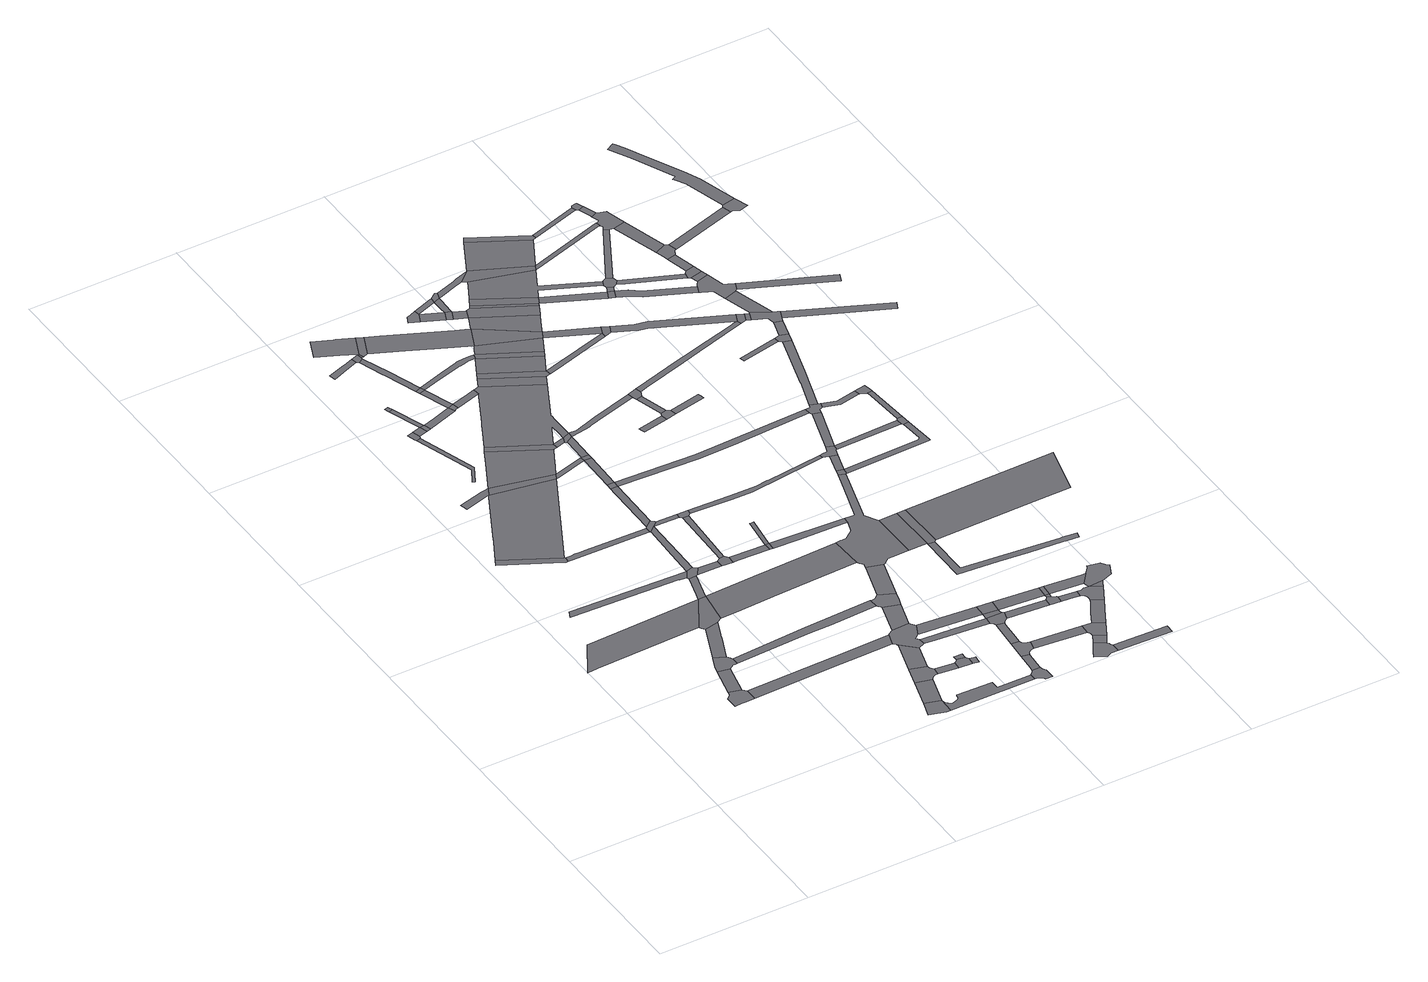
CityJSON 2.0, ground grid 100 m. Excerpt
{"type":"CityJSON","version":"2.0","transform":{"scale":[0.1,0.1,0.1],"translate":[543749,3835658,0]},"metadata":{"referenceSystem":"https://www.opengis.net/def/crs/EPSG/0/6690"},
"CityObjects":{
"road1":{"type":"Road","geometry":[{"type":"MultiSurface","lod":"1","boundaries":[[[0,1,2,3,4,5,6,7,8,9]]]}]},
"road2":{"type":"Road","attributes":{"RoadStructureAttribute.sectionType":"1"},"geometry":[{"type":"MultiSurface","lod":"1","boundaries":[[[10,11,12,13,14]]]}]},
"road3":{"type":"Road","attributes":{"RoadStructureAttribute.sectionType":"1"},"geometry":[{"type":"MultiSurface","lod":"1","boundaries":[[[15,0,9,16]]]}]},
"road4":{"type":"Road","geometry":[{"type":"MultiSurface","lod":"1","boundaries":[[[17,18,19,20,21,22,23]]]}]},
"road5":{"type":"Road","geometry":[{"type":"MultiSurface","lod":"1","boundaries":[[[24,25,26,15,16,27,28,29,30,31,32,33]]]}]},
"road6":{"type":"Road","attributes":{"RoadStructureAttribute.sectionType":"1"},"geometry":[{"type":"MultiSurface","lod":"1","boundaries":[[[34,35,36,37,38,39,40]]]}]},
"road7":{"type":"Road","attributes":{"RoadStructureAttribute.sectionType":"1"},"geometry":[{"type":"MultiSurface","lod":"1","boundaries":[[[41,42,43,44,45,46,47,24,33]]]}]},
"road8":{"type":"Road","attributes":{"RoadStructureAttribute.sectionType":"1"},"geometry":[{"type":"MultiSurface","lod":"1","boundaries":[[[48,49,50,51,52,53,54,55]]]}]},
"road9":{"type":"Road","attributes":{"function":"3","RoadStructureAttribute.sectionType":"1"},"geometry":[{"type":"MultiSurface","lod":"1","boundaries":[[[55,56,57,58,59,60,61,17,23,62]]]}]},
"road10":{"type":"Road","geometry":[{"type":"MultiSurface","lod":"1","boundaries":[[[63,10,14,64,46,45,65,66]]]}]},
"road11":{"type":"Road","attributes":{"RoadStructureAttribute.sectionType":"1"},"geometry":[{"type":"MultiSurface","lod":"1","boundaries":[[[67,68,8,7,69,70,71]]]}]},
"road12":{"type":"Road","attributes":{"RoadStructureAttribute.sectionType":"1"},"geometry":[{"type":"MultiSurface","lod":"1","boundaries":[[[72,73,74,75,76,77]]]}]},
"road13":{"type":"Road","attributes":{"RoadStructureAttribute.sectionType":"1"},"geometry":[{"type":"MultiSurface","lod":"1","boundaries":[[[78,79,80,81,82,83,84,22,21,85,86,87,88]]]}]},
"road14":{"type":"Road","geometry":[{"type":"MultiSurface","lod":"1","boundaries":[[[89,90,91,77,76,92,93]]]}]},
"road15":{"type":"Road","attributes":{"RoadStructureAttribute.sectionType":"1"},"geometry":[{"type":"MultiSurface","lod":"1","boundaries":[[[94,95,96,97,98,10,63]]]}]},
"road16":{"type":"Road","attributes":{"RoadStructureAttribute.sectionType":"1"},"geometry":[{"type":"MultiSurface","lod":"1","boundaries":[[[99,100,89,93,101]]]}]},
"road17":{"type":"Road","geometry":[{"type":"MultiSurface","lod":"1","boundaries":[[[48,55,62,102]]]}]},
"road18":{"type":"Road","geometry":[{"type":"MultiSurface","lod":"1","boundaries":[[[103,104,105,106]]]}]},
"road19":{"type":"Road","attributes":{"RoadStructureAttribute.sectionType":"1"},"geometry":[{"type":"MultiSurface","lod":"1","boundaries":[[[106,105,99,107]]]}]},
"road20":{"type":"Road","geometry":[{"type":"MultiSurface","lod":"1","boundaries":[[[107,99,101,108,109]]]}]},
"road21":{"type":"Road","geometry":[{"type":"MultiSurface","lod":"1","boundaries":[[[110,40,39,96,95,111,112]]]}]},
"road22":{"type":"Road","geometry":[{"type":"MultiSurface","lod":"1","boundaries":[[[113,114,115,116,117]]]}]},
"road23":{"type":"Road","attributes":{"RoadStructureAttribute.sectionType":"1"},"geometry":[{"type":"MultiSurface","lod":"1","boundaries":[[[118,119,31,30,120,121,122]]]}]},
"road24":{"type":"Road","attributes":{"RoadStructureAttribute.sectionType":"1"},"geometry":[{"type":"MultiSurface","lod":"1","boundaries":[[[123,124,125,126,127,128,129]]]}]},
"road25":{"type":"Road","attributes":{"function":"3","RoadStructureAttribute.sectionType":"1"},"geometry":[{"type":"MultiSurface","lod":"1","boundaries":[[[130,131,48,102,132,133,134,135]]]}]},
"road26":{"type":"Road","attributes":{"RoadStructureAttribute.sectionType":"1"},"geometry":[{"type":"MultiSurface","lod":"1","boundaries":[[[136,137,138,139,40,110]]]}]},
"road27":{"type":"Road","attributes":{"RoadStructureAttribute.sectionType":"1"},"geometry":[{"type":"MultiSurface","lod":"1","boundaries":[[[140,113,117,141]]]}]},
"road28":{"type":"Road","attributes":{"RoadStructureAttribute.sectionType":"1"},"geometry":[{"type":"MultiSurface","lod":"1","boundaries":[[[112,111,142,143]]]}]},
"road29":{"type":"Road","attributes":{"RoadStructureAttribute.sectionType":"1"},"geometry":[{"type":"MultiSurface","lod":"1","boundaries":[[[144,145,109,108,146]]]}]},
"road30":{"type":"Road","geometry":[{"type":"MultiSurface","lod":"1","boundaries":[[[147,148,149,150,88,87,138,137,151]]]}]},
"road31":{"type":"Road","attributes":{"RoadStructureAttribute.sectionType":"1"},"geometry":[{"type":"MultiSurface","lod":"1","boundaries":[[[152,153,154,155,156,157,158,159,160,161,162]]]}]},
"road32":{"type":"Road","geometry":[{"type":"MultiSurface","lod":"1","boundaries":[[[163,123,129,164,165,166,167,168,169]]]}]},
"road33":{"type":"Road","geometry":[{"type":"MultiSurface","lod":"1","boundaries":[[[170,140,141,171,172,173,174,175,176,177]]]}]},
"road34":{"type":"Road","geometry":[{"type":"MultiSurface","lod":"1","boundaries":[[[178,130,135,179,180]]]}]},
"road35":{"type":"Road","attributes":{"RoadStructureAttribute.sectionType":"1"},"geometry":[{"type":"MultiSurface","lod":"1","boundaries":[[[181,168,167,182,183,184,185]]]}]},
"road36":{"type":"Road","geometry":[{"type":"MultiSurface","lod":"1","boundaries":[[[186,187,188,143,142,189,190]]]}]},
"road37":{"type":"Road","geometry":[{"type":"MultiSurface","lod":"1","boundaries":[[[185,184,191,192]]]}]},
"road38":{"type":"Road","attributes":{"RoadStructureAttribute.sectionType":"1"},"geometry":[{"type":"MultiSurface","lod":"1","boundaries":[[[193,192,191,144,194]]]}]},
"road39":{"type":"Road","geometry":[{"type":"MultiSurface","lod":"1","boundaries":[[[194,144,146,195,196]]]}]},
"road40":{"type":"Road","attributes":{"RoadStructureAttribute.sectionType":"1"},"geometry":[{"type":"MultiSurface","lod":"1","boundaries":[[[161,163,169,197,198]]]}]},
"road41":{"type":"Road","attributes":{"RoadStructureAttribute.sectionType":"1"},"geometry":[{"type":"MultiSurface","lod":"1","boundaries":[[[199,200,201,149,148,202]]]}]},
"road42":{"type":"Road","attributes":{"RoadStructureAttribute.sectionType":"1"},"geometry":[{"type":"MultiSurface","lod":"1","boundaries":[[[203,102,62,204,205]]]}]},
"road43":{"type":"Road","attributes":{"RoadStructureAttribute.sectionType":"1"},"geometry":[{"type":"MultiSurface","lod":"1","boundaries":[[[151,137,206,207,208]]]}]},
"road44":{"type":"Road","attributes":{"RoadStructureAttribute.sectionType":"1"},"geometry":[{"type":"MultiSurface","lod":"1","boundaries":[[[209,170,177,210]]]}]},
"road45":{"type":"Road","attributes":{"RoadStructureAttribute.sectionType":"1"},"geometry":[{"type":"MultiSurface","lod":"1","boundaries":[[[211,212,213,214,63,66,215,216,217,218]]]}]},
"road46":{"type":"Road","geometry":[{"type":"MultiSurface","lod":"1","boundaries":[[[162,161,198,219,220]]]}]},
"road47":{"type":"Road","attributes":{"RoadStructureAttribute.sectionType":"1"},"geometry":[{"type":"MultiSurface","lod":"1","boundaries":[[[221,222,188,187]]]}]},
"road48":{"type":"Road","geometry":[{"type":"MultiSurface","lod":"1","boundaries":[[[223,199,202,224]]]}]},
"road49":{"type":"Road","attributes":{"RoadStructureAttribute.sectionType":"1"},"geometry":[{"type":"MultiSurface","lod":"1","boundaries":[[[225,175,174,226,227]]]}]},
"road50":{"type":"Road","attributes":{"RoadStructureAttribute.sectionType":"1"},"geometry":[{"type":"MultiSurface","lod":"1","boundaries":[[[228,229,194,196,230,231]]]}]},
"road51":{"type":"Road","attributes":{"RoadStructureAttribute.sectionType":"1"},"geometry":[{"type":"MultiSurface","lod":"1","boundaries":[[[232,233,234,235,236,237,238,239,240,241,242,243,244,117,116,245,246,247]]]}]},
"road52":{"type":"Road","attributes":{"RoadStructureAttribute.sectionType":"1"},"geometry":[{"type":"MultiSurface","lod":"1","boundaries":[[[205,248,223,224,249]]]}]},
"road53":{"type":"Road","attributes":{"RoadStructureAttribute.sectionType":"1"},"geometry":[{"type":"MultiSurface","lod":"1","boundaries":[[[250,251,190,189,252,253,254]]]}]},
"road54":{"type":"Road","geometry":[{"type":"MultiSurface","lod":"1","boundaries":[[[208,207,255,222,221,256,257,258]]]}]},
"road55":{"type":"Road","geometry":[{"type":"MultiSurface","lod":"1","boundaries":[[[259,260,261,262,263,67,71,264,265,209,210,266,267,268,269,270,271]]]}]},
"road56":{"type":"Road","geometry":[{"type":"MultiSurface","lod":"1","boundaries":[[[272,203,205,249,273]]]}]},
"road57":{"type":"Road","attributes":{"RoadStructureAttribute.sectionType":"1"},"geometry":[{"type":"MultiSurface","lod":"1","boundaries":[[[274,275,276,180,179,277]]]}]},
"road58":{"type":"Road","geometry":[{"type":"MultiSurface","lod":"1","boundaries":[[[278,279,228,231,280,281,282,283,284,178,180,285,286,287,288,289,290,291,274,292,293,294,295,296,297,298]]]}]},
"road59":{"type":"Road","attributes":{"RoadStructureAttribute.sectionType":"1"},"geometry":[{"type":"MultiSurface","lod":"1","boundaries":[[[299,300,301,302,272,273]]]}]},
"road60":{"type":"Road","geometry":[{"type":"MultiSurface","lod":"1","boundaries":[[[303,304,305,227,226,306,307,308,309]]]}]},
"road61":{"type":"Road","attributes":{"RoadStructureAttribute.sectionType":"1"},"geometry":[{"type":"MultiSurface","lod":"1","boundaries":[[[310,311,312,313,314,315,316,185,192,317,318,319,320,321,322,323,324,325]]]}]},
"road62":{"type":"Road","geometry":[{"type":"MultiSurface","lod":"1","boundaries":[[[292,274,277,326,301,300]]]}]},
"road63":{"type":"Road","geometry":[{"type":"MultiSurface","lod":"1","boundaries":[[[327,328,329,303,309]]]}]},
"road64":{"type":"Road","geometry":[{"type":"MultiSurface","lod":"1","boundaries":[[[254,253,330,331]]]}]},
"road65":{"type":"Road","attributes":{"RoadStructureAttribute.sectionType":"1"},"geometry":[{"type":"MultiSurface","lod":"1","boundaries":[[[332,333,334,335,336,307,306]]]}]},
"road66":{"type":"Road","attributes":{"RoadStructureAttribute.sectionType":"1"},"geometry":[{"type":"MultiSurface","lod":"1","boundaries":[[[337,261,260,338]]]}]},
"road67":{"type":"Road","geometry":[{"type":"MultiSurface","lod":"1","boundaries":[[[339,340,341,342,254,331]]]}]},
"road68":{"type":"Road","attributes":{"RoadStructureAttribute.sectionType":"1"},"geometry":[{"type":"MultiSurface","lod":"1","boundaries":[[[343,344,345,220,219,346,347,348,349]]]}]},
"road69":{"type":"Road","geometry":[{"type":"MultiSurface","lod":"1","boundaries":[[[350,351,352,353,118,122,354,355,337,338,356,357]]]}]},
"road70":{"type":"Road","attributes":{"RoadStructureAttribute.sectionType":"1"},"geometry":[{"type":"MultiSurface","lod":"1","boundaries":[[[358,359,267,266,360,361,362,363]]]}]},
"road71":{"type":"Road","geometry":[{"type":"MultiSurface","lod":"1","boundaries":[[[364,278,298,365]]]}]},
"road72":{"type":"Road","geometry":[{"type":"MultiSurface","lod":"1","boundaries":[[[366,367,368,369,370,247,246,371,372,373,374,375]]]}]},
"road73":{"type":"Road","attributes":{"RoadStructureAttribute.sectionType":"1"},"geometry":[{"type":"MultiSurface","lod":"1","boundaries":[[[376,271,270,377,378,379,380]]]}]},
"road74":{"type":"Road","geometry":[{"type":"MultiSurface","lod":"1","boundaries":[[[381,364,365,382,383,384,385]]]}]},
"road75":{"type":"Road","attributes":{"RoadStructureAttribute.sectionType":"1"},"geometry":[{"type":"MultiSurface","lod":"1","boundaries":[[[386,350,357,387]]]}]},
"road76":{"type":"Road","geometry":[{"type":"MultiSurface","lod":"1","boundaries":[[[388,389,390,391,392,393]]]}]},
"road77":{"type":"Road","attributes":{"RoadStructureAttribute.sectionType":"1"},"geometry":[{"type":"MultiSurface","lod":"1","boundaries":[[[394,395,369,368,396,397,398]]]}]},
"road78":{"type":"Road","attributes":{"RoadStructureAttribute.sectionType":"1"},"geometry":[{"type":"MultiSurface","lod":"1","boundaries":[[[399,331,330,400,401,402,403,404,405]]]}]},
"road79":{"type":"Road","attributes":{"RoadStructureAttribute.sectionType":"1"},"geometry":[{"type":"MultiSurface","lod":"1","boundaries":[[[406,407,408,292,300,409,410,411,412,413,414,415]]]}]},
"road80":{"type":"Road","attributes":{"function":"3","RoadStructureAttribute.sectionType":"1"},"geometry":[{"type":"MultiSurface","lod":"1","boundaries":[[[416,381,385,417,418,419]]]}]},
"road81":{"type":"Road","attributes":{"RoadStructureAttribute.sectionType":"1"},"geometry":[{"type":"MultiSurface","lod":"1","boundaries":[[[393,392,420,421,422]]]}]},
"road82":{"type":"Road","geometry":[{"type":"MultiSurface","lod":"1","boundaries":[[[423,394,398,424,425,426,427,428,429,430,431]]]}]},
"road83":{"type":"Road","geometry":[{"type":"MultiSurface","lod":"1","boundaries":[[[325,324,416,419,432,433]]]}]},
"road84":{"type":"Road","attributes":{"RoadStructureAttribute.sectionType":"1"},"geometry":[{"type":"MultiSurface","lod":"1","boundaries":[[[434,435,423,431,436,437,438]]]}]},
"road85":{"type":"Road","attributes":{"RoadStructureAttribute.sectionType":"1"},"geometry":[{"type":"MultiSurface","lod":"1","boundaries":[[[439,440,388,393,441,442]]]}]},
"road86":{"type":"Road","geometry":[{"type":"MultiSurface","lod":"1","boundaries":[[[422,421,420,443,444,445,446]]]}]},
"road87":{"type":"Road","attributes":{"RoadStructureAttribute.sectionType":"1"},"geometry":[{"type":"MultiSurface","lod":"1","boundaries":[[[348,447,448,433,432,449]]]}]},
"road88":{"type":"Road","attributes":{"RoadStructureAttribute.sectionType":"1"},"geometry":[{"type":"MultiSurface","lod":"1","boundaries":[[[450,451,452,453,454,258,257,455,456,457,458]]]}]},
"road89":{"type":"Road","geometry":[{"type":"MultiSurface","lod":"1","boundaries":[[[363,362,459,460,434,438,461,462,463,464,465]]]}]},
"road90":{"type":"Road","geometry":[{"type":"MultiSurface","lod":"1","boundaries":[[[466,467,468,469,470]]]}]},
"road91":{"type":"Road","attributes":{"RoadStructureAttribute.sectionType":"1"},"geometry":[{"type":"MultiSurface","lod":"1","boundaries":[[[379,363,465,471,472,473]]]}]},
"road92":{"type":"Road","attributes":{"RoadStructureAttribute.sectionType":"1"},"geometry":[{"type":"MultiSurface","lod":"1","boundaries":[[[474,475,476,442,477,478,479,422,446]]]}]},
"road93":{"type":"Road","attributes":{"RoadStructureAttribute.sectionType":"1"},"geometry":[{"type":"MultiSurface","lod":"1","boundaries":[[[444,443,480,481]]]}]},
"road94":{"type":"Road","geometry":[{"type":"MultiSurface","lod":"1","boundaries":[[[380,379,473,482]]]}]},
"road95":{"type":"Road","geometry":[{"type":"MultiSurface","lod":"1","boundaries":[[[483,484,439,442,476,485]]]}]},
"road96":{"type":"Road","geometry":[{"type":"MultiSurface","lod":"1","boundaries":[[[349,348,449,486]]]}]},
"road97":{"type":"Road","attributes":{"RoadStructureAttribute.sectionType":"1"},"geometry":[{"type":"MultiSurface","lod":"1","boundaries":[[[487,224,202,488,489,490,491]]]}]},
"road98":{"type":"Road","attributes":{"RoadStructureAttribute.sectionType":"1"},"geometry":[{"type":"MultiSurface","lod":"1","boundaries":[[[492,428,427,493,494]]]}]},
"road99":{"type":"Road","geometry":[{"type":"MultiSurface","lod":"1","boundaries":[[[495,496,497,498,405,404,499,500,501,502,503,504,505,211,218,506,507,508,386,387,509,510,511,512,513,514,515,516,517,518,519,520]]]}]},
"road100":{"type":"Road","geometry":[{"type":"MultiSurface","lod":"1","boundaries":[[[521,522,466,470,523,524]]]}]},
"road101":{"type":"Road","attributes":{"RoadStructureAttribute.sectionType":"1"},"geometry":[{"type":"MultiSurface","lod":"1","boundaries":[[[525,526,522,521]]]}]},
"road102":{"type":"Road","attributes":{"function":"3","RoadStructureAttribute.sectionType":"1"},"geometry":[{"type":"MultiSurface","lod":"1","boundaries":[[[527,528,349,486,529,530,531,532]]]}]},
"road103":{"type":"Road","geometry":[{"type":"MultiSurface","lod":"1","boundaries":[[[533,406,415,534,526,525,535,536,537]]]}]},
"road104":{"type":"Road","attributes":{"RoadStructureAttribute.sectionType":"1"},"geometry":[{"type":"MultiSurface","lod":"1","boundaries":[[[538,539,540,464,463,541,542]]]}]},
"road105":{"type":"Road","geometry":[{"type":"MultiSurface","lod":"1","boundaries":[[[543,544,545,546,547,548,549,550,551,552,553]]]}]},
"road106":{"type":"Road","attributes":{"RoadStructureAttribute.sectionType":"1"},"geometry":[{"type":"MultiSurface","lod":"1","boundaries":[[[554,555,556,557,384,383,558,559]]]}]},
"road107":{"type":"Road","attributes":{"RoadStructureAttribute.sectionType":"1"},"geometry":[{"type":"MultiSurface","lod":"1","boundaries":[[[560,561,562,563,564,485,476,565,566,567,568,569]]]}]},
"road108":{"type":"Road","geometry":[{"type":"MultiSurface","lod":"1","boundaries":[[[570,571,481,480,527,532,572,573,574]]]}]},
"road109":{"type":"Road","attributes":{"RoadStructureAttribute.sectionType":"1"},"geometry":[{"type":"MultiSurface","lod":"1","boundaries":[[[482,473,575,576]]]}]},
"road110":{"type":"Road","attributes":{"RoadStructureAttribute.sectionType":"1"},"geometry":[{"type":"MultiSurface","lod":"1","boundaries":[[[577,578,514,513,579]]]}]},
"road111":{"type":"Road","attributes":{"RoadStructureAttribute.sectionType":"1"},"geometry":[{"type":"MultiSurface","lod":"1","boundaries":[[[580,581,582,583,543,553,584,585]]]}]},
"road112":{"type":"Road","attributes":{"function":"3","RoadStructureAttribute.sectionType":"1"},"geometry":[{"type":"MultiSurface","lod":"1","boundaries":[[[586,570,574,587]]]}]},
"road113":{"type":"Road","attributes":{"RoadStructureAttribute.sectionType":"1"},"geometry":[{"type":"MultiSurface","lod":"1","boundaries":[[[588,589,590,524,523]]]}]},
"road114":{"type":"Road","geometry":[{"type":"MultiSurface","lod":"1","boundaries":[[[591,586,587,592,593]]]}]},
"road115":{"type":"Road","geometry":[{"type":"MultiSurface","lod":"1","boundaries":[[[494,493,594,595,596,580,585,597,598]]]}]},
"road116":{"type":"Road","geometry":[{"type":"MultiSurface","lod":"1","boundaries":[[[599,600,577,579,601,602,603,604]]]}]},
"road117":{"type":"Road","attributes":{"RoadStructureAttribute.sectionType":"1"},"geometry":[{"type":"MultiSurface","lod":"1","boundaries":[[[486,449,605,554,606]]]}]},
"road118":{"type":"Road","geometry":[{"type":"MultiSurface","lod":"1","boundaries":[[[607,608,609,542,541,610,611,612,613,614]]]}]},
"road119":{"type":"Road","attributes":{"RoadStructureAttribute.sectionType":"1"},"geometry":[{"type":"MultiSurface","lod":"1","boundaries":[[[575,607,614,615]]]}]},
"road120":{"type":"Road","geometry":[{"type":"MultiSurface","lod":"1","boundaries":[[[576,575,615,616]]]}]},
"road121":{"type":"Road","geometry":[{"type":"MultiSurface","lod":"1","boundaries":[[[617,495,520,618,619]]]}]},
"road122":{"type":"Road","attributes":{"RoadStructureAttribute.sectionType":"1"},"geometry":[{"type":"MultiSurface","lod":"1","boundaries":[[[620,550,549,621,622]]]}]},
"road123":{"type":"Road","attributes":{"RoadStructureAttribute.sectionType":"1"},"geometry":[{"type":"MultiSurface","lod":"1","boundaries":[[[611,610,623,624,625]]]}]},
"road124":{"type":"Road","attributes":{"RoadStructureAttribute.sectionType":"1"},"geometry":[{"type":"MultiSurface","lod":"1","boundaries":[[[626,627,628,629,598,597,630,631,632]]]}]},
"road125":{"type":"Road","attributes":{"RoadStructureAttribute.sectionType":"1"},"geometry":[{"type":"MultiSurface","lod":"1","boundaries":[[[633,617,619,634,635]]]}]},
"road126":{"type":"Road","geometry":[{"type":"MultiSurface","lod":"1","boundaries":[[[636,560,569,637,638,639,640]]]}]},
"road127":{"type":"Road","geometry":[{"type":"MultiSurface","lod":"1","boundaries":[[[606,554,559,641,642,643]]]}]},
"road128":{"type":"Road","geometry":[{"type":"MultiSurface","lod":"1","boundaries":[[[644,645,646,647,648,450,458,649,633,635,650,651,652]]]}]},
"road129":{"type":"Road","attributes":{"RoadStructureAttribute.sectionType":"1"},"geometry":[{"type":"MultiSurface","lod":"1","boundaries":[[[638,653,654,591,593,655,656,657,658,659,660,661,662,639]]]}]},
"road130":{"type":"Road","attributes":{"RoadStructureAttribute.sectionType":"1"},"geometry":[{"type":"MultiSurface","lod":"1","boundaries":[[[663,616,615,664,665]]]}]},
"road131":{"type":"Road","attributes":{"RoadStructureAttribute.sectionType":"1"},"geometry":[{"type":"MultiSurface","lod":"1","boundaries":[[[666,667,625,624,668,669,670,671,626,632,672,673]]]}]},
"road132":{"type":"Road","attributes":{"RoadStructureAttribute.sectionType":"1"},"geometry":[{"type":"MultiSurface","lod":"1","boundaries":[[[601,674,675,676,677,678,679,680,681,682,683,602]]]}]},
"road133":{"type":"Road","attributes":{"RoadStructureAttribute.sectionType":"1"},"geometry":[{"type":"MultiSurface","lod":"1","boundaries":[[[593,592,684,685]]]}]},
"road134":{"type":"Road","attributes":{"RoadStructureAttribute.sectionType":"1"},"geometry":[{"type":"MultiSurface","lod":"1","boundaries":[[[686,636,640,687,688]]]}]},
"road135":{"type":"Road","attributes":{"RoadStructureAttribute.sectionType":"1"},"geometry":[{"type":"MultiSurface","lod":"1","boundaries":[[[689,690,691,692,693,694,533,537,695,696,697,698,699,700,701]]]}]},
"road136":{"type":"Road","geometry":[{"type":"MultiSurface","lod":"1","boundaries":[[[702,703,704,705,673,672]]]}]},
"road137":{"type":"Road","attributes":{"RoadStructureAttribute.sectionType":"1"},"geometry":[{"type":"MultiSurface","lod":"1","boundaries":[[[706,644,652,707,708,709,710]]]}]},
"road138":{"type":"Road","geometry":[{"type":"MultiSurface","lod":"1","boundaries":[[[711,712,713,665,664,714,705,704,715,716,717,718,719]]]}]},
"road139":{"type":"Road","geometry":[{"type":"MultiSurface","lod":"1","boundaries":[[[720,686,688,721,722]]]}]},
"road140":{"type":"Road","attributes":{"RoadStructureAttribute.sectionType":"1"},"geometry":[{"type":"MultiSurface","lod":"1","boundaries":[[[723,724,725,726,727,728,729,730,731,619,618]]]}]},
"road141":{"type":"Road","geometry":[{"type":"MultiSurface","lod":"1","boundaries":[[[685,684,732,733]]]}]},
"road142":{"type":"Road","geometry":[{"type":"MultiSurface","lod":"1","boundaries":[[[734,735,491,490,706,710,736,737,738,739,740,741,742]]]}]},
"road143":{"type":"Road","attributes":{"RoadStructureAttribute.sectionType":"1"},"geometry":[{"type":"MultiSurface","lod":"1","boundaries":[[[743,744,652,651,745,746]]]}]},
"road144":{"type":"Road","attributes":{"RoadStructureAttribute.sectionType":"1"},"geometry":[{"type":"MultiSurface","lod":"1","boundaries":[[[747,748,749,685,733,750,751,752]]]}]},
"road145":{"type":"Road","attributes":{"RoadStructureAttribute.sectionType":"1"},"geometry":[{"type":"MultiSurface","lod":"1","boundaries":[[[753,754,643,642,755,756,757,689,758]]]}]},
"road146":{"type":"Road","geometry":[{"type":"MultiSurface","lod":"1","boundaries":[[[759,760,660,659,747,752,761,762,763,764]]]}]},
"road147":{"type":"Road","geometry":[{"type":"MultiSurface","lod":"1","boundaries":[[[765,766,767,768,600,599,604,769]]]}]},
"road148":{"type":"Road","attributes":{"RoadStructureAttribute.sectionType":"1"},"geometry":[{"type":"MultiSurface","lod":"1","boundaries":[[[770,740,739,771,772,773]]]}]},
"road149":{"type":"Road","attributes":{"RoadStructureAttribute.sectionType":"1"},"geometry":[{"type":"MultiSurface","lod":"1","boundaries":[[[774,640,639,775,776]]]}]},
"road150":{"type":"Road","attributes":{"RoadStructureAttribute.sectionType":"1"},"geometry":[{"type":"MultiSurface","lod":"1","boundaries":[[[777,778,779,734,742,780,781]]]}]},
"road151":{"type":"Road","attributes":{"RoadStructureAttribute.sectionType":"1"},"geometry":[{"type":"MultiSurface","lod":"1","boundaries":[[[782,783,784,785,786,787]]]}]},
"road152":{"type":"Road","attributes":{"RoadStructureAttribute.sectionType":"1"},"geometry":[{"type":"MultiSurface","lod":"1","boundaries":[[[788,789,733,732,790,791,792,793]]]}]},
"road153":{"type":"Road","geometry":[{"type":"MultiSurface","lod":"1","boundaries":[[[794,795,796,743,746,797,727,726]]]}]},
"road154":{"type":"Road","attributes":{"RoadStructureAttribute.sectionType":"1"},"geometry":[{"type":"MultiSurface","lod":"1","boundaries":[[[798,763,762,799,800,801]]]}]},
"road155":{"type":"Road","attributes":{"RoadStructureAttribute.sectionType":"1"},"geometry":[{"type":"MultiSurface","lod":"1","boundaries":[[[802,803,759,764,804,805]]]}]},
"road156":{"type":"Road","attributes":{"RoadStructureAttribute.sectionType":"1"},"geometry":[{"type":"MultiSurface","lod":"1","boundaries":[[[806,722,721,807]]]}]},
"road157":{"type":"Road","attributes":{"RoadStructureAttribute.sectionType":"1"},"geometry":[{"type":"MultiSurface","lod":"1","boundaries":[[[808,809,795,794]]]}]},
"road158":{"type":"Road","geometry":[{"type":"MultiSurface","lod":"1","boundaries":[[[810,773,772,811,812,809,808,813]]]}]},
"road159":{"type":"Road","geometry":[{"type":"MultiSurface","lod":"1","boundaries":[[[758,689,701,814,815,816]]]}]},
"road160":{"type":"Road","geometry":[{"type":"MultiSurface","lod":"1","boundaries":[[[817,818,782,787,819,777,781,820]]]}]},
"road161":{"type":"Road","attributes":{"RoadStructureAttribute.sectionType":"1"},"geometry":[{"type":"MultiSurface","lod":"1","boundaries":[[[816,815,821,822]]]}]},
"road162":{"type":"Road","attributes":{"RoadStructureAttribute.sectionType":"1"},"geometry":[{"type":"MultiSurface","lod":"1","boundaries":[[[823,817,820,824]]]}]},
"road163":{"type":"Road","geometry":[{"type":"MultiSurface","lod":"1","boundaries":[[[825,822,821,826,827,828,823,824,829,830,831,832,833]]]}]},
"road164":{"type":"Road","geometry":[{"type":"MultiSurface","lod":"1","boundaries":[[[834,835,836,837,838,793,792,839,840,841,842,843,844,845,846,847]]]}]},
"road165":{"type":"Road","attributes":{"RoadStructureAttribute.sectionType":"1"},"geometry":[{"type":"MultiSurface","lod":"1","boundaries":[[[844,843,825,833]]]}]},
"road166":{"type":"Road","attributes":{"RoadStructureAttribute.sectionType":"1"},"geometry":[{"type":"MultiSurface","lod":"1","boundaries":[[[848,849,837,836]]]}]},
"road167":{"type":"Road","geometry":[{"type":"MultiSurface","lod":"1","boundaries":[[[850,851,852,853,801,800,849,848]]]}]},
"road168":{"type":"Road","geometry":[{"type":"MultiSurface","lod":"1","boundaries":[[[854,855,856,857,858,859,806,807,860,861]]]}]},
"road169":{"type":"Road","attributes":{"RoadStructureAttribute.sectionType":"1"},"geometry":[{"type":"MultiSurface","lod":"1","boundaries":[[[862,861,860,863,864,865]]]}]},
"road170":{"type":"Road","attributes":{"RoadStructureAttribute.sectionType":"1"},"geometry":[{"type":"MultiSurface","lod":"1","boundaries":[[[866,867,852,851]]]}]},
"road171":{"type":"Road","geometry":[{"type":"MultiSurface","lod":"1","boundaries":[[[868,869,865,864,870,871,872,774,776,873,874,875,802,805,876,877,878,879,880,881]]]}]},
"road172":{"type":"Road","attributes":{"RoadStructureAttribute.sectionType":"1"},"geometry":[{"type":"MultiSurface","lod":"1","boundaries":[[[878,877,882,883,884]]]}]},
"road173":{"type":"Road","geometry":[{"type":"MultiSurface","lod":"1","boundaries":[[[885,884,883,886,887,867,866,888,889,890]]]}]},
"road174":{"type":"Road","attributes":{"RoadStructureAttribute.sectionType":"1"},"geometry":[{"type":"MultiSurface","lod":"1","boundaries":[[[847,846,891,892]]]}]},
"road175":{"type":"Road","attributes":{"RoadStructureAttribute.sectionType":"1"},"geometry":[{"type":"MultiSurface","lod":"1","boundaries":[[[830,829,893,894,895]]]}]},
"road176":{"type":"Road","attributes":{"RoadStructureAttribute.sectionType":"1"},"geometry":[{"type":"MultiSurface","lod":"1","boundaries":[[[896,890,889,897]]]}]},
"road177":{"type":"Road","attributes":{"RoadStructureAttribute.sectionType":"1"},"geometry":[{"type":"MultiSurface","lod":"1","boundaries":[[[898,899,900,901,902,903,904,905,906,907,908,909,910,911,912]]]}]},
"road178":{"type":"Road","geometry":[{"type":"MultiSurface","lod":"1","boundaries":[[[913,912,911,914,896,897,915,916,917,918,919]]]}]}
},
"vertices":[
[598,862,0],[592,836,0],[578,825,0],[564,814,0],[566,734,0],[610,735,0],[641,735,0],[700,737,0],[699,817,0],[677,844,0],
[899,1689,0],[132,1664,0],[0,1442,0],[70,1444,0],[768,1467,0],
[644,1061,0],[723,1043,0],
[88,2607,0],[68,2569,0],[420,2382,0],[428,2382,0],[444,2382,0],[445,2419,0],[440,2421,0],
[688,1182,0],[673,1146,0],[652,1095,0],[751,1064,0],[763,1065,0],[768,1065,0],[784,1065,0],[782,1116,0],[774,1131,0],[762,1151,0],
[206,1980,0],[182,1932,0],[193,1931,0],[904,1904,0],[903,1898,0],[947,1896,0],[980,1947,0],
[832,1321,0],[834,1325,0],[840,1341,0],[870,1414,0],[885,1450,0],[790,1429,0],[760,1356,0],
[400,3200,0],[381,3197,0],[361,3194,0],[350,3191,0],[184,3147,0],[197,3098,0],[366,3144,0],[370,3145,0],
[367,3141,0],[365,3138,0],[360,3127,0],[220,2862,0],[194,2811,0],[170,2762,0],[782,3069,0],
[950,1692,0],[777,1451,0],[893,1456,0],[918,1472,0],
[1667,837,0],[1292,829,0],[1293,748,0],[1415,751,0],[1643,756,0],
[407,3395,0],[352,3299,0],[366,3290,0],[435,3409,0],[307,3799,0],[279,3789,0],
[577,2419,0],[544,2420,0],[510,2422,0],[505,2422,0],[505,2419,0],[505,2417,0],[485,2418,0],[471,2381,0],[986,2370,0],[988,2370,0],[985,2407,0],
[298,3870,0],[258,3858,0],[274,3805,0],[310,3805,0],[314,3815,0],
[963,1736,0],[1002,1881,0],[956,1880,0],[913,1736,0],[902,1697,0],
[357,3887,0],[353,3886,0],[374,3835,0],
[800,3106,0],
[298,4145,0],[272,4135,0],[282,4105,0],[309,4115,0],
[388,3894,0],
[405,3845,0],[390,3892,0],
[1026,1963,0],[1014,1888,0],[1048,1940,0],
[1507,188,0],[1476,85,0],[1581,54,0],[1610,54,0],[1611,157,0],
[1742,1164,0],[1292,1146,0],[1290,1086,0],[1432,1091,0],[1745,1104,0],
[351,4631,0],[289,4610,0],[282,4607,0],[163,4566,0],[174,4523,0],[296,4570,0],[358,4593,0],
[557,3499,0],[507,3403,0],[803,3111,0],[860,3217,0],[874,3243,0],[911,3312,0],
[1027,2123,0],[1033,2400,0],[993,2366,0],[986,2123,0],
[1564,381,0],[1669,350,0],
[1177,1883,0],[1178,1935,0],
[591,3956,0],[471,3917,0],[611,3913,0],
[1060,2437,0],[1043,2455,0],[996,2421,0],[986,2409,0],[1064,2433,0],
[366,4837,0],[356,4841,0],[232,4896,0],[172,4761,0],[344,4682,0],[358,4676,0],[386,4663,0],[397,4658,0],[406,4654,0],[410,4652,0],[471,4790,0],
[400,4648,0],[359,4593,0],[366,4589,0],[371,4587,0],[373,4586,0],[406,4605,0],[404,4611,0],
[1600,503,0],[1674,360,0],[1684,370,0],[1704,380,0],[1721,379,0],[1726,431,0],[1711,453,0],[1705,472,0],
[579,3539,0],[938,3319,0],[933,3352,0],
[473,4419,0],[432,4415,0],[435,4405,0],[511,4187,0],[551,4200,0],
[1236,1950,0],[1233,1953,0],[1204,1950,0],[1251,1880,0],[1252,1931,0],
[522,4157,0],[562,4171,0],
[563,4167,0],[630,3971,0],
[627,3925,0],[643,3929,0],
[412,4614,0],[422,4617,0],
[1002,2826,0],[1001,2782,0],[1001,2759,0],[1049,2825,0],
[1005,3164,0],[804,3075,0],[1009,3132,0],
[1053,2399,0],[1203,2396,0],[1205,2428,0],
[1666,727,0],[1756,644,0],
[1851,1726,0],[1615,1717,0],[1283,1705,0],[967,1693,0],[1063,1478,0],[1286,1486,0],[1463,1494,0],[1859,1507,0],
[455,4629,0],[517,4770,0],
[1256,2381,0],[1217,2380,0],
[1003,2870,0],[1050,2869,0],
[1846,417,0],[1854,366,0],[1859,417,0],
[803,4022,0],[757,4008,0],[749,3961,0],[810,3979,0],
[2157,92,0],[1949,95,0],[1949,150,0],[1711,156,0],[1709,150,0],[1709,140,0],[1702,125,0],[1689,115,0],[1674,108,0],[1657,105,0],[1642,110,0],[1629,120,0],[1619,135,0],[1707,53,0],[2175,50,0],[2174,95,0],
[1009,3128,0],[1057,3130,0],
[1494,1921,0],[1281,1929,0],[1282,1879,0],[1492,1871,0],[1494,1922,0],
[1207,2392,0],[1266,2388,0],[1277,2396,0],[1276,2425,0],
[1826,861,0],[1822,867,0],[1707,864,0],[1700,859,0],[1697,857,0],[1659,736,0],[1662,732,0],[1801,661,0],[1796,709,0],[1781,727,0],[1787,732,0],[1813,752,0],[1847,829,0],
[1011,3166,0],[1058,3165,0],
[1015,3376,0],[1013,3375,0],[1003,3372,0],[998,3335,0],
[840,4033,0],[807,4023,0],[798,3956,0],[686,3741,0],[673,3717,0],[659,3691,0],[598,3576,0],[936,3356,0],[999,3476,0],[1013,3502,0],[1014,3505,0],[1014,3502,0],[1015,3411,0],[1015,3385,0],[1064,3397,0],[1064,3411,0],[1063,3503,0],[1062,3543,0],[1062,3582,0],[1061,3591,0],[1195,3848,0],
[1061,3323,0],[1062,3358,0],[1013,3327,0],[1013,3324,0],
[1881,440,0],[1878,430,0],[1869,422,0],[1943,357,0],[1949,410,0],[1941,418,0],[1936,428,0],
[945,4304,0],[928,4303,0],[908,4301,0],[856,4294,0],[850,4293,0],[846,4292,0],[726,4257,0],[646,4194,0],[818,4243,0],[846,4251,0],[857,4253,0],[876,4259,0],[909,4266,0],[913,4267,0],[964,4269,0],[974,4303,0],
[1004,3332,0],
[1936,438,0],[1938,463,0],[1883,467,0],
[1516,1870,0],[1518,1920,0],
[1984,353,0],[1991,403,0],[1969,405,0],[1966,405,0],[1956,408,0],
[1770,1075,0],[1875,1044,0],
[1546,2136,0],[1546,2137,0],[1534,2137,0],[1522,2137,0],
[1055,4528,0],[1002,4552,0],[603,4731,0],[655,4537,0],[809,4467,0],[1019,4372,0],[1083,4516,0],
[1804,1186,0],[1777,1167,0],[1774,1165,0],[1758,1164,0],[1753,1094,0],[1766,1080,0],[1887,1083,0],[1905,1144,0],
[1933,698,0],[1813,706,0],[1866,654,0],[2211,625,0],[2219,623,0],[2226,673,0],
[875,4098,0],[1228,3912,0],
[2274,84,0],[2262,106,0],[2256,123,0],[2201,123,0],[2192,108,0],[2185,50,0],[2202,43,0],[2222,31,0],[2230,16,0],[2276,17,0],
[1855,829,0],[1826,751,0],[1936,741,0],[2228,715,0],[2235,795,0],
[898,4143,0],[1245,3916,0],[1261,3921,0],[1255,3956,0],[1253,3956,0],
[1879,1440,0],[1984,1409,0],
[891,4821,0],[856,4808,0],[826,4797,0],[805,4751,0],[870,4722,0],[897,4785,0],
[2216,266,0],[2206,153,0],[2256,136,0],[2265,248,0],[2268,261,0],
[1526,1920,0],[1680,1863,0],[1929,1855,0],[1995,1852,0],[2006,1851,0],[2008,1851,0],[2010,1892,0],
[1543,3524,0],[1266,3443,0],[1117,3392,0],[1064,3358,0],[1122,3369,0],[1197,3383,0],[1211,3388,0],[1225,3392,0],[1267,3406,0],[1553,3488,0],
[963,4266,0],[1253,3958,0],[1261,3971,0],[1318,4081,0],
[1008,4661,0],[1024,4699,0],[1035,4723,0],
[2228,398,0],[2275,276,0],[2290,286,0],[2302,294,0],[2317,296,0],[2332,357,0],[2299,364,0],[2284,379,0],[2279,394,0],
[1337,4117,0],[983,4302,0],
[2244,593,0],[2244,578,0],[2283,444,0],[2292,566,0],[2297,581,0],
[1035,4874,0],[1028,4871,0],[903,4787,0],[1032,4835,0],
[1046,4644,0],[1073,4706,0],[1073,4713,0],[1073,4714,0],
[1017,4369,0],[997,4331,0],[1394,4227,0],
[2195,2467,0],[1818,2421,0],[1813,2424,0],[1736,2414,0],[1551,2416,0],[1551,2381,0],[1688,2379,0],[2111,2431,0],[2198,2441,0],
[2232,616,0],[2239,606,0],[2304,594,0],[2317,606,0],[2329,612,0],[2343,667,0],[2336,672,0],
[1605,3254,0],[1434,3219,0],[1438,3198,0],[1443,3176,0],[1614,3211,0],
[2331,682,0],[2328,689,0],[2329,706,0],
[1074,4746,0],[1074,4748,0],[1077,4852,0],[1032,4833,0],[1034,4748,0],[1034,4746,0],
[1124,4610,0],[1148,4672,0],
[2336,786,0],
[1090,4897,0],[1079,4907,0],[1091,4896,0],
[1422,4279,0],
[1587,2844,0],[1590,2801,0],[1855,2809,0],[2347,2834,0],[2345,2875,0],
[2339,354,0],[2657,260,0],[2663,328,0],
[2189,2255,0],[2155,2134,0],[2080,1888,0],[2063,1889,0],[2006,1842,0],[2003,1832,0],[1988,1782,0],[1986,1776,0],[1924,1728,0],[1890,1727,0],[1887,1727,0],[1870,1492,0],[1887,1468,0],[1883,1454,0],[1991,1413,0],[2019,1433,0],[2035,1444,0],[2072,1445,0],[2174,1446,0],[2170,1773,0],[2164,1784,0],[2121,1860,0],[2123,1867,0],[2202,2135,0],[2232,2239,0],[2233,2243,0],
[1654,3283,0],[1615,3273,0],[1685,3226,0],[1676,3269,0],
[1601,3468,0],[1562,3457,0],
[1127,4608,0],[1125,4603,0],[1427,4288,0],[1451,4334,0],[1461,4355,0],[1494,4417,0],
[1608,3543,0],[1554,3487,0],[1612,3493,0],[1618,3505,0],[1619,3507,0],
[2599,642,0],[2356,664,0],[2353,664,0],[2604,589,0],[2609,642,0],
[2637,161,0],[2632,152,0],[2594,87,0],[2572,47,0],[2643,6,0],[2677,26,0],[2723,24,0],[2724,85,0],[2717,96,0],[2712,105,0],[2705,119,0],
[1711,4086,0],[1702,4084,0],[1313,3972,0],[1261,3957,0],[1304,3933,0],[1712,4052,0],
[1342,4985,0],[1255,4954,0],[1251,4953,0],[1248,4952,0],[1230,4945,0],[1090,4856,0],[1230,4903,0],[1252,4910,0],[1254,4912,0],[1263,4915,0],
[1180,4682,0],[1153,4673,0],[1500,4428,0],[1513,4455,0],[1536,4497,0],
[2628,680,0],[2635,759,0],
[2294,1775,0],[2182,1773,0],[2298,1447,0],
[2669,219,0],[2668,217,0],[2664,210,0],[2645,175,0],[2735,173,0],[2738,178,0],
[1191,4703,0],[1543,4512,0],
[1899,3270,0],[1895,3292,0],[1890,3313,0],
[1220,4756,0],[1545,4511,0],[1570,4564,0],
[2665,252,0],[2670,245,0],[2671,236,0],[2796,284,0],[2726,323,0],
[2353,1772,0],[2353,1776,0],[2298,1441,0],[2341,1434,0],[2349,1441,0],[2358,1448,0],
[1396,4227,0],[1735,4139,0],
[2628,662,0],[2624,652,0],[2616,647,0],[2678,583,0],[2682,629,0],[2682,636,0],[2656,645,0],[2651,650,0],
[2656,677,0],
[2663,756,0],
[2201,2295,0],[2240,2243,0],[2245,2283,0],
[2725,84,0],[3080,11,0],[3083,71,0],
[2764,576,0],[2799,571,0],[2804,618,0],
[2829,506,0],[2817,485,0],[2785,428,0],[2773,408,0],[2854,389,0],[2860,400,0],[2898,468,0],
[2239,2427,0],[2248,2294,0],[2285,2413,0],
[1344,4986,0],[1294,4896,0],[1296,4895,0],[1689,4786,0],[1706,4819,0],
[1737,4059,0],[1757,4065,0],[1781,4119,0],
[2264,2513,0],[2252,2476,0],[2251,2473,0],[2230,2471,0],[2227,2470,0],[2232,2430,0],[2300,2461,0],[2306,2461,0],[2312,2498,0],
[1253,4816,0],[1224,4763,0],[1575,4573,0],[1576,4574,0],[1600,4621,0],[1601,4621,0],[1948,4462,0],[1964,4497,0],[1619,4655,0],[1688,4786,0],
[2908,734,0],[2877,657,0],[2934,732,0],
[2854,622,0],[2837,614,0],[2812,566,0],[2822,554,0],[2830,539,0],[2831,524,0],[2959,578,0],[2890,617,0],
[2299,1111,0],[2564,1086,0],[2757,1068,0],[2979,1050,0],[2995,1048,0],[3080,1041,0],[3089,1080,0],[2997,1088,0],[2983,1090,0],[2341,1151,0],
[1911,4345,0],[1936,4400,0],
[1469,5222,0],[1711,4827,0],[1822,5035,0],
[2435,3776,0],[2417,3772,0],[2377,3761,0],[2098,3685,0],[2001,3657,0],[1957,3645,0],[1668,3522,0],[1972,3611,0],[2106,3651,0],[2309,3710,0],[2321,3712,0],[2385,3730,0],[2443,3746,0],
[2973,604,0],[2982,620,0],[2985,627,0],[2891,620,0],
[2358,2816,0],[2312,2500,0],[2315,2510,0],[2361,2653,0],[2408,2801,0],
[2976,786,0],[2973,780,0],[2966,765,0],[2889,626,0],[3057,650,0],[3093,726,0],[3084,735,0],[3073,744,0],[3058,772,0],
[1488,5257,0],[1845,5042,0],[1841,5071,0],
[2799,2256,0],[2813,2256,0],[2812,2267,0],[2795,2463,0],[2758,2460,0],[2772,2308,0],[2770,2306,0],[2760,2294,0],[2760,2293,0],
[1949,4328,0],[1974,4386,0],
[2386,2896,0],[2379,2876,0],[2417,2831,0],[2434,2836,0],[2436,2837,0],[2439,2838,0],[2449,2872,0],[2440,2875,0],[2432,2881,0],
[2745,2510,0],[2742,2510,0],[2741,2470,0],[2748,2470,0],
[1954,4434,0],[1945,4416,0],[1941,4409,0],[1978,4392,0],[1982,4402,0],[1990,4418,0],
[1993,4041,0],[1914,4059,0],[1896,4004,0],[1906,4000,0],[1959,3987,0],[2460,3832,0],
[1995,4510,0],[1994,4508,0],[1991,4419,0],[2016,4429,0],[2038,4463,0],[2029,4492,0],
[3027,1456,0],[3276,1459,0],[3359,1789,0],[3019,1785,0],[2444,1449,0],
[2544,2845,0],[2544,2805,0],[2684,2834,0],[2677,2870,0],
[2215,4976,0],[1710,4792,0],[2220,4948,0],
[2558,3475,0],[2450,3102,0],[2453,3099,0],[2529,3179,0],[2610,3460,0],
[2537,3529,0],[2271,3473,0],[2275,3454,0],[2278,3439,0],[2359,3456,0],[2541,3494,0],
[2110,4304,0],[2049,4353,0],[2023,4294,0],[2089,4249,0],[2383,4118,0],[2408,4173,0],
[2789,2528,0],[2755,2525,0],[2752,2521,0],[2756,2462,0],
[2070,4449,0],[2064,4408,0],[2400,4265,0],[2407,4304,0],
[2216,4903,0],[2211,4893,0],[2241,4876,0],[2246,4885,0],
[2167,5171,0],[2176,5143,0],
[2764,2818,0],[2730,2815,0],
[2754,2885,0],[2687,2833,0],[2727,2816,0],[2761,2848,0],
[2462,3751,0],[2479,3756,0],[2504,3812,0],
[2575,3537,0],[2549,3531,0],[2543,3492,0],[2627,3522,0],
[2508,3743,0],[2532,3800,0],
[2608,3656,0],[2661,3641,0],
[2540,3808,0],[2544,3728,0],[2601,3703,0],[2604,3685,0],[2670,3669,0],[2694,3724,0],[2682,3730,0],[2666,3737,0],[2655,3742,0],
[2570,4099,0],[2545,4110,0],[2514,4230,0],[2431,4208,0],[2413,4181,0],[2396,4112,0],[2433,4096,0],[2460,4084,0],[2464,4070,0],[2486,3994,0],[2573,4019,0],[2576,4022,0],[2585,4030,0],[2608,4083,0],
[2502,4278,0],[2418,4257,0],
[2494,4308,0],[2486,4341,0],[2427,4326,0],[2417,4316,0],
[2224,5165,0],[2213,5193,0],[2212,5194,0],[2175,5187,0],[2174,5185,0],[2171,5179,0],[2191,5133,0],[2230,5146,0],
[2259,5064,0],[2220,5050,0],[2223,5040,0],[2261,5057,0],
[2449,4487,0],[2391,4472,0],
[2287,5044,0],[2267,5054,0],[2240,4991,0],[2231,4981,0],[2216,4976,0],[2221,4943,0],[2222,4942,0],[2228,4924,0],[2250,4884,0],[2274,4881,0],[2358,4904,0],[2322,5031,0],[2321,5036,0],[2289,5048,0],
[2353,4616,0],[2367,4565,0],[2442,4599,0],
[2453,4592,0],[2370,4556,0],[2381,4510,0],[2468,4523,0],[2481,4527,0],[2465,4584,0],
[3142,3783,0],[3167,3838,0],
[3001,3523,0],[3287,3393,0],[3312,3448,0],
[2913,4719,0],[2931,4659,0],
[2940,5016,0],[2890,5123,0],[2790,5335,0],[2715,5485,0],[2683,5543,0],[2677,5553,0],[2625,5524,0],[2706,5371,0],[2830,5110,0],[2821,5104,0],[2802,5093,0],[2808,5082,0],[2845,5016,0],[2925,4741,0],[3015,4758,0],
[3019,4744,0],[2919,4730,0],[2949,4664,0],[2960,4658,0],[2973,4651,0],[2985,4644,0],[3044,4661,0]
]}
